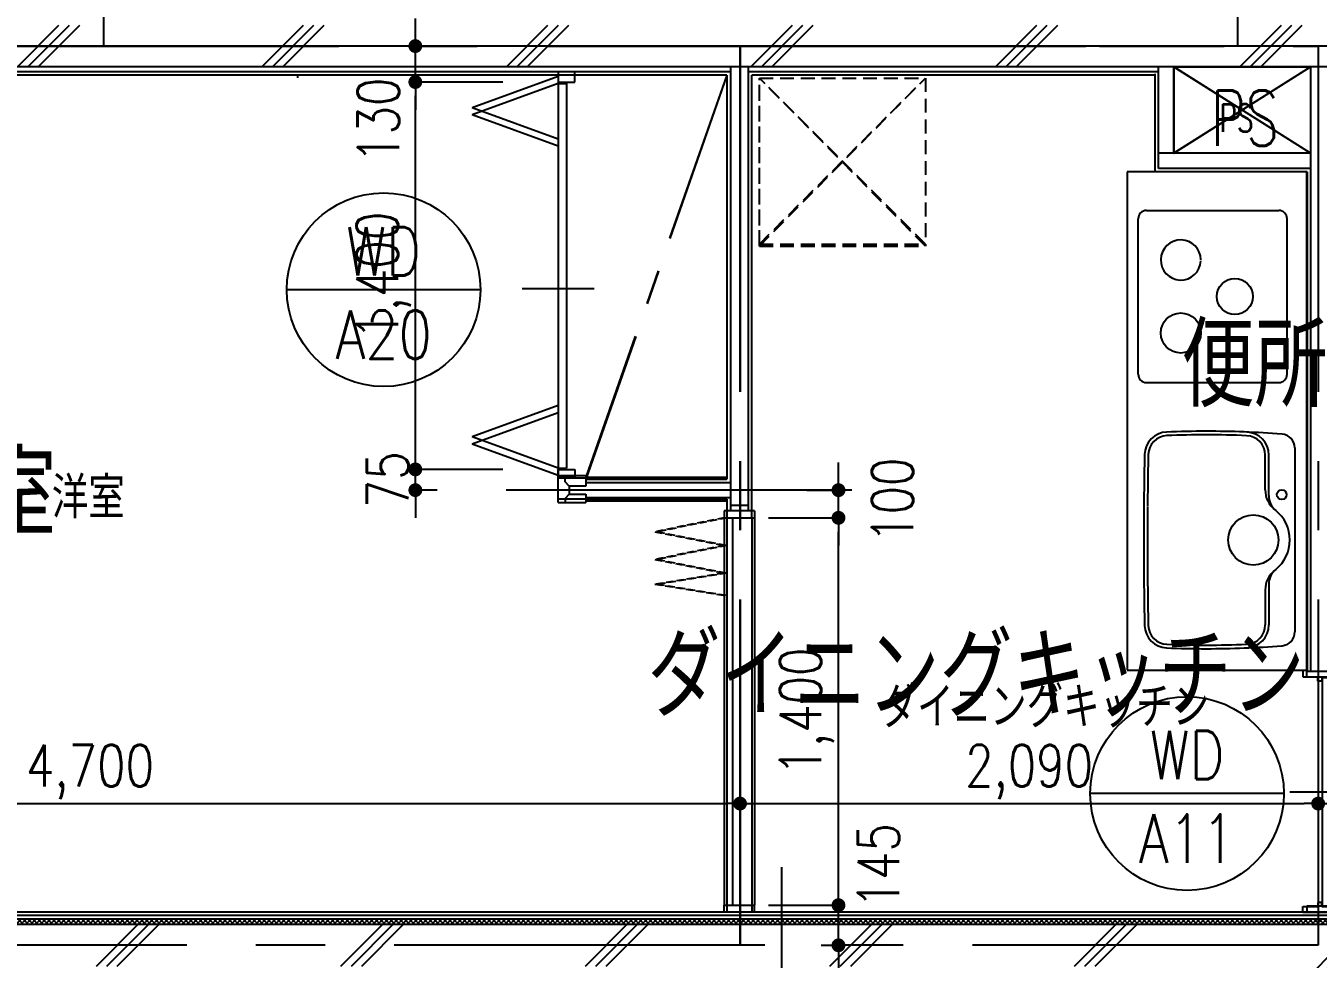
# Model space of a CAD drawing. Header units: millimetres. Extents: x 15495 to 166182, y -39946 to 18307.
# Drawn here: x 32159 to 36831, y 3131 to 6504 of the extents above; entities that cross this region are included whole.
import ezdxf
from ezdxf.enums import TextEntityAlignment as Align

# ---------------------------------------------------------------- set-up
doc = ezdxf.new("R2010")
doc.units = ezdxf.units.MM
doc.header["$LTSCALE"] = 1000
for name, pattern in [('CENTER', [2, 1.25, -0.25, 0.25, -0.25]), ('DASHED2', [0.375, 0.25, -0.125]), ('WaterSpace_CENTER', [2, 1.25, -0.25, 0.25, -0.25])]:
    doc.linetypes.add(name, pattern=pattern)
doc.layers.get('0').update_dxf_attribs({"linetype": 'CONTINUOUS'})
for name, color, linetype in [('DT_ID', 13, 'CONTINUOUS'), ('E_TEXT', 3, 'CONTINUOUS'), ('F_FITT1-100', 5, 'CONTINUOUS'), ('F_FITT1-50', 5, 'CONTINUOUS'), ('SF-A_SANI-KYOUTSU', 60, 'CONTINUOUS'), ('SF-DT_ID-100', 13, 'CONTINUOUS'), ('SF-E_DIM-50', 3, 'CONTINUOUS'), ('SF-E_GRID-100', 1, 'CENTER'), ('SF-E_GRID-50', 1, 'CENTER'), ('SF-E_TEXT-100', 3, 'CONTINUOUS'), ('SF-E_TEXT-50', 3, 'CONTINUOUS'), ('SF-F_FINI1-100', 190, 'CONTINUOUS'), ('SF-F_FINI1-50', 190, 'CONTINUOUS'), ('SF-F_FINI2-50', 1, 'CONTINUOUS'), ('SF-F_FITT1-100', 5, 'CONTINUOUS'), ('SF-F_FITT1-50', 5, 'CONTINUOUS'), ('SF-F_FITT2-100', 1, 'CONTINUOUS'), ('SF-F_FITT2-50', 1, 'CONTINUOUS'), ('SF-F_HAT1-50', 9, 'CONTINUOUS'), ('SF-H-AREA-50', 1, 'CENTER'), ('SF-H_LINE1-100', 140, 'CONTINUOUS'), ('SF-H_LINE1-50', 140, 'CONTINUOUS'), ('SF-R_EWALL-50', 7, 'CONTINUOUS'), ('SF-U_FIRE-50', 9, 'CONTINUOUS'), ('SF-U_LGS-50', 120, 'CONTINUOUS'), ('SINK-D_F_TYPE_A_SANI-100', 60, 'CONTINUOUS'), ('SINK-D_F_TYPE_A_SANI-50', 60, 'CONTINUOUS'), ('SINK-D_F_TYPE_DT_ID', 13, 'CONTINUOUS'), ('WaterSpace_SP-H-AREA-50', 1, 'WaterSpace_CENTER')]:
    doc.layers.add(name, color=color, linetype=linetype)
doc.styles.add('DIM', font='romans.shx', dxfattribs={"width": 0.8, "bigfont": 'bigfont.shx'})
doc.styles.add('ROOM', font='romans.shx', dxfattribs={"width": 0.8, "bigfont": 'bigfont.shx'})
doc.styles.add('SINK-D_F_TYPE_STANDARD', font='TXT', dxfattribs={"bigfont": 'BIGFONT'})
doc.styles.get("Standard").update_dxf_attribs({"font": 'txt.shx', "bigfont": 'bigfont.shx'})
doc.dimstyles.new('DIM50_3_3', dxfattribs={"dimscale": 50, "dimtxt": 3, "dimasz": 1, "dimexe": 0, "dimexo": 1, "dimgap": 0.5, "dimtad": 1, "dimdec": 1, "dimdsep": 46, "dimlunit": 6, "dimtxsty": 'DIM', "dimblk1": 'DOT', "dimblk2": 'DOT', "dimsah": 1, "dimcen": 1, "dimclrd": 256, "dimclre": 256, "dimclrt": 256, "dimadec": 0, "dimazin": 0, "dimtfac": 1, "dimtdec": 1, "dimtix": 1, "dimtmove": 2, "dimatfit": 3, "dimldrblk": 'DOT', "dimfxl": 1, "dimtvp": 0.833333, "dimtolj": 1, "dimarcsym": 0})
pattern_1 = [(45, (-28400.745, -37379.51), (-8.8388348, 8.8388348), []), (135, (-28400.745, -37379.51), (-8.8388348, -8.8388348), [])]
pattern_2 = [(45, (-28400.75, -37379.5), (-441.942, 441.942), []), (45, (-28363.25, -37379.5), (-441.942, 441.942), []), (45, (-28325.75, -37379.5), (-441.942, 441.942), [])]

# ---------------------------------------------------------------- blocks, each defined once
blk = doc.blocks.new('WaterSpace')
at = {"layer": 'WaterSpace_SP-H-AREA-50'}
for points in [[(-2000, 0), (-2000, -1450), (0, -1450), (0, 0), (-2000, 0)], [(-2000, 0), (-2000, -1450), (0, -1450), (0, 0), (-2000, 0)], [(0, 0), (2100, 0), (2100, -2850), (450, -2850), (450, -1950), (0, -1950), (0, 0)]]:
    blk.add_lwpolyline(points, dxfattribs=at)
blk = doc.blocks.new('ROOM')
at = {"layer": 'DT_ID', "flags": 1}
for tag, p in [('室番号', (0, 500)), ('面積', (0, -500)), ('内装制限', (0, -1000)), ('仕上レベル', (0, -1500)), ('スラブレベル', (0, -2000)), ('天井高', (0, -2500)), ('床下地', (0, -3000)), ('床仕上', (0, -3500)), ('巾木高さ', (0, -4000)), ('巾木仕上', (0, -4500)), ('壁下地', (0, -5000)), ('壁仕上', (0, -5500)), ('天井下地', (0, -6000)), ('天井仕上', (0, -6500)), ('見切縁', (0, -7000)), ('備考', (0, -7500))]:
    blk.add_attdef(tag, p, '', height=300, dxfattribs=at)
at = {"layer": 'E_TEXT', "style": 'ROOM', "width": 0.8}
blk.add_attdef('室名', (0, 0), '', height=300, dxfattribs=at)
blk = doc.blocks.new('SINK-D_F_TYPE_SINK-1800')
at = {"layer": 'SINK-D_F_TYPE_A_SANI-100', "linetype": 'Continuous'}
for p, q in [((0, 0), (0, -650)), ((1800, 0), (0, 0)), ((1800, -650), (1800, 0)), ((997.5, -44), (1662.5, -44)), ((1021.1, -586.8), (1200.3, -589.4)), ((1202, -589.5), (1330, -590)), ((1330, -590), (1458, -589.5)), ((1459.8, -589.4), (1638.9, -586.8)), ((0, -650), (1800, -650))]:
    blk.add_line(p, q, dxfattribs=at)
for centre, radius in [((450, -261), 65), ((582, -456), 72.5)]:
    blk.add_circle(centre, radius, dxfattribs=at)
for centre, radius, start, end in [((997.5, -94), 50, 90, 175.5283), ((1662.5, -94), 50, 4.4717, 90), ((4450, -364), 3513, 175.5283, 180), ((-1790, -364), 3513, 0, 4.4717), ((4450, -364), 3513, 180, 182.3366), ((-1790, -364), 3513, 357.6634, 0), ((318, -456), 72.5, 90, 87.6285), ((1022.9, -503.8), 83, 182.3366, 268.8212), ((1637.1, -503.8), 83, 271.1788, 357.6634)]:
    blk.add_arc(centre, radius, start, end, dxfattribs=at)
at = {"layer": 'SINK-D_F_TYPE_A_SANI-50', "linetype": 'Continuous'}
for p, q in [((0, 0), (0, -650)), ((1800, -650), (1800, 0)), ((997.5, -44), (1662.5, -44)), ((731, -72), (169, -72)), ((139, -580), (139, -102)), ((761, -580), (761, -102)), ((1169.3, -138), (1023, -138)), ((1490.7, -138), (1637, -138)), ((1149.3, -151), (1023, -151)), ((1510.7, -151), (1637, -151)), ((1021.1, -586.8), (1200.3, -589.4)), ((1021.4, -573.8), (1208, -576.5)), ((1202, -589.5), (1330, -590)), ((1209.7, -576.5), (1448.8, -576.5)), ((1330, -590), (1458, -589.5)), ((1450.5, -576.5), (1638.6, -573.8)), ((1459.8, -589.4), (1638.9, -586.8)), ((0, -650), (1800, -650)), ((731, -610), (169, -610))]:
    blk.add_line(p, q, dxfattribs=at)
for centre, radius in [((1166, -91), 17.5), ((1330, -194), 90.7), ((450, -261), 65), ((582, -456), 72.5)]:
    blk.add_circle(centre, radius, dxfattribs=at)
for centre, radius, start, end in [((997.5, -94), 50, 90, 175.5283), ((1662.5, -94), 50, 4.4717, 90), ((169, -102), 30, 90, 180), ((731, -102), 30, 0, 90), ((4450, -364), 3513, 175.5283, 180), ((1330, -200), 138, 39.3915, 140.6085), ((-1790, -364), 3513, 0, 4.4717), ((1023, -221), 83, 90, 177.6105), ((1149.3, -61), 90, 270, 322.4359), ((1169.3, -68), 70, 270, 320.6085), ((1490.7, -68), 70, 219.3915, 270), ((1510.7, -61), 90, 217.5642, 270), ((1637, -221), 83, 2.3894, 90), ((1023, -221), 70, 90, 177.6105), ((1637, -221), 70, 2.3894, 90), ((4450, -364), 3500, 177.6105, 180), ((-1790, -364), 3500, 0, 2.3894), ((4450, -364), 3513, 180, 182.3366), ((4450, -364), 3500, 180, 182.3366), ((-1790, -364), 3500, 357.6634, 0), ((-1790, -364), 3513, 357.6634, 0), ((318, -456), 72.5, 90, 87.6285), ((1022.9, -503.8), 83, 182.3366, 268.8212), ((1022.9, -503.8), 70, 182.3366, 268.8212), ((1637.1, -503.8), 70, 271.1788, 357.6634), ((1637.1, -503.8), 83, 271.1788, 357.6634), ((169, -580), 30, 180, 270), ((731, -580), 30, 270, 0)]:
    blk.add_arc(centre, radius, start, end, dxfattribs=at)
at = {"layer": 'SINK-D_F_TYPE_DT_ID', "style": 'SINK-D_F_TYPE_STANDARD', "flags": 1}
for tag, p in [('KTメーカー', (3041.1, -83.5)), ('KT品番', (3041.1, -599.8)), ('KT価格', (3041.1, -1099.8)), ('KT取付個所', (3041.1, -1467.6)), ('KT寸法（W）', (3050, -1894.4)), ('KT寸法（D）', (3073.8, -2264)), ('KTカウンター', (3076.9, -2661.9)), ('KT調理器具', (3076.9, -3078.4)), ('KT水栓金具', (3076.9, -3578.4)), ('KT特記事項', (3076.9, -4054.2))]:
    blk.add_attdef(tag, p, '', height=250, dxfattribs=at)
blk = doc.blocks.new('SINK-D_F_TYPE')
at = {"layer": 'SINK-D_F_TYPE_DT_ID', "linetype": 'Continuous'}
blk.add_blockref('SINK-D_F_TYPE_SINK-1800', (0, 0), dxfattribs=at)
blk = doc.blocks.new('TATEGU-KIGOU')
at = {"color": 2}
blk.add_line((350, 0), (-350, 0), dxfattribs=at)
blk.add_circle((0, 0), 350, dxfattribs=at)
at = {"color": 2, "style": 'ROOM', "width": 0.8}
for tag, p in [('建具種別', (0, 51.6)), ('建具番号', (0, -250.1))]:
    blk.add_attdef(tag, text='', height=175, dxfattribs=at).set_placement(p, align=Align.CENTER)
at = {"flags": 1}
for tag, p in [('内法寸法（W）', (-414, -713.8)), ('内法寸法（H）', (-414, -1063.8)), ('階', (-373.6, -1414.3)), ('部屋名', (-373.6, -1786.8)), ('メーカー名', (-373.6, -2148.9)), ('値段', (-373.6, -2498.9)), ('重量', (-373.6, -2848.9)), ('建具形状', (-373.6, -3199)), ('開閉方式', (-373.6, -3549)), ('取付場所', (-373.6, -3899)), ('見込', (-373.6, -4296.3)), ('扉厚', (-373.6, -4646.3)), ('仕上', (-373.6, -4996.3)), ('ガラス', (-373.6, -5346.3)), ('建具金物', (-373.6, -5696.3)), ('枠形状', (-373.6, -6046.3)), ('沓摺形状', (-373.6, -6396.3)), ('特記事項', (-373.6, -6746.3)), ('防火性能', (-373.6, -7096.3))]:
    blk.add_attdef(tag, p, '', height=175, dxfattribs=at)
blk = doc.blocks.new('WD-A20_100')
at = {"layer": 'F_FITT1-100'}
for p, q in [((0, 1442.5), (-311.27325, 1329.20575)), ((0, 1447.5), (0, 0)), ((0, 1215.9115), (-311.27325, 1329.20575)), ((0, 226.5885), (-311.27325, 113.29425)), ((0, 0), (-311.27325, 113.29425))]:
    blk.add_line(p, q, dxfattribs=at)
blk = doc.blocks.new('SF-BLOCK_100')
at = {"layer": 'SF-E_GRID-100'}
blk.add_line((33440.32, 6500), (-8467.99, 6500), dxfattribs=at)
at = {"layer": 'SF-F_FINI1-100'}
for p, q in [((6267.5, 6425), (6762, 6425)), ((6267.5, 6425), (6267.5, 6113)), ((6762, 6425), (6762, 6113)), ((4652.5, 6395), (720, 6395)), ((4652.5, 6395), (4652.5, 4942.5)), ((4742.5, 4795), (4742.5, 6395)), ((6199.5, 6395), (4742.5, 6395)), ((6199.5, 6395), (6199.5, 6045)), ((6762, 6113), (6267.5, 6113)), ((6749.5, 6045), (6199.5, 6045)), ((6749.5, 6045), (6749.5, 4243.85)), ((4042.5, 4947.5), (4142.5, 4947.5)), ((4042.5, 4862.5), (4042.5, 4947.5)), ((4142.5, 4947.5), (4142.5, 4942.5)), ((4142.5, 4942.5), (4652.5, 4942.5)), ((4652.5, 4862.5), (4042.5, 4862.5)), ((4652.5, 4862.5), (4652.5, 4795)), ((6749.48, 4219.62), (6749.48, 4239.3)), ((6859.48, 4219.62), (6749.48, 4219.62)), ((6749.48, 3370), (120, 3370)), ((6749.48, 3391.92), (6749.48, 3369.3)), ((6859.48, 3391.92), (6749.48, 3391.92))]:
    blk.add_line(p, q, dxfattribs=at)
at = {"layer": 'SF-F_FITT1-100', "linetype": 'DASHED2', "ltscale": 0.1}
for p, q in [((4652.5, 4795), (4402.5, 4745)), ((4402.5, 4745), (4652.5, 4695)), ((4652.5, 4695), (4402.5, 4645)), ((4402.5, 4645), (4652.5, 4595)), ((4652.5, 4595), (4402.5, 4555)), ((4402.5, 4555), (4652.5, 4515))]:
    blk.add_line(p, q, dxfattribs=at)
at = {"layer": 'SF-F_FITT1-100'}
for q in [(4652.5, 3370), (4742.5, 4795)]:
    blk.add_line((4652.5, 4795), q, dxfattribs=at)
at = {"layer": 'SF-F_FITT2-100'}
blk.add_line((4742.5, 4795), (4742.5, 3370), dxfattribs=at)
at = {"layer": 'SF-H_LINE1-100'}
for p, q in [((6267.5, 6113), (6762, 6425)), ((6762, 6113), (6267.5, 6425))]:
    blk.add_line(p, q, dxfattribs=at)
at = {"layer": 'SF-H_LINE1-100', "linetype": 'CENTER', "ltscale": 0.5}
blk.add_line((4652.5, 6395), (4142.5, 4942.5), dxfattribs=at)
at = {"layer": 'SF-H_LINE1-100', "linetype": 'DASHED2', "ltscale": 0.2}
for p, q in [((4770, 6384.39), (5370, 6384.39)), ((4770, 5784.39), (4770, 6384.39)), ((4770, 5784.39), (5370, 6384.39)), ((5370, 5784.39), (4770, 6384.39)), ((5370, 6384.39), (5370, 5784.39)), ((4770, 5784.39), (5370, 5784.39))]:
    blk.add_line(p, q, dxfattribs=at)
at = {"layer": 'SF-A_SANI-KYOUTSU'}
for name, p, rotation in [('WaterSpace', (4500, 6500), 179.999999999987), ('SINK-D_F_TYPE', (6749.5, 6045), 270)]:
    blk.add_blockref(name, p, dxfattribs=dict(at, rotation=rotation))
at = {"layer": 'SF-DT_ID-100'}
for p, values in [((3411.48, 5619.48), {'建具種別': 'WD', '建具番号': 'A20'}), ((6316.12, 3798.6), {'建具種別': 'WD', '建具番号': 'A11'})]:
    blk.add_blockref('TATEGU-KIGOU', p, dxfattribs=at).add_auto_attribs(values)
at = {"layer": 'SF-E_TEXT-100'}
ref = blk.add_blockref('ROOM', (6296.06, 5195.74), dxfattribs=at)
ref.add_attrib('室名', '便所・洗面・脱衣室', (6296.06, 5195.74), dxfattribs={"height": 300, "style": 'ROOM', "width": 0.8})
ref = blk.add_blockref('ROOM', (1699.6, 4731.26), dxfattribs=at)
ref.add_attrib('室名', '洋室', (1699.6, 4731.26), dxfattribs={"height": 300, "style": 'ROOM', "width": 0.8})
ref = blk.add_blockref('ROOM', (4365.37, 4075.13), dxfattribs=at)
ref.add_attrib('室名', 'ダイニングキッチン', (4365.37, 4075.13), dxfattribs={"height": 300, "style": 'ROOM', "width": 0.8})
at = {"layer": 'SF-F_FITT1-100'}
blk.add_blockref('WD-A20_100', (4042.5, 4947.5), dxfattribs=at)
at = {"layer": 'SF-E_TEXT-100', "width": 0.7}
blk.add_text('PS', height=200, dxfattribs=at).set_placement((6525, 6240), align=Align.MIDDLE)
blk = doc.blocks.new('DOT')
at = {"color": 0, "linetype": 'ByBlock'}
blk.add_line((-0.5, 0), (-1, 0), dxfattribs=at)
at = {"color": 0, "linetype": 'ByBlock', "const_width": 0.5}
blk.add_lwpolyline([(-0.25, 0, 1), (0.25, 0, 1)], format="xyb", close=True, dxfattribs=at)
blk = doc.blocks.new('*D466')
at = {"layer": 'SF-E_DIM-50', "lineweight": -2}
for p, q in [((34740.7, 3743.3), (34740.7, 3693.3)), ((30040.7, 3643.3), (30040.7, 3693.3)), ((30090.7, 3693.3), (34690.7, 3693.3))]:
    blk.add_line(p, q, dxfattribs=at)
at = {"layer": 'SF-E_DIM-50', "lineweight": -2, "xscale": 50, "yscale": 50, "zscale": 50, "rotation": 180}
blk.add_blockref('DOT', (30040.7, 3693.3), dxfattribs=at)
at = {"layer": 'SF-E_DIM-50', "lineweight": -2, "xscale": 50, "yscale": 50, "zscale": 50}
blk.add_blockref('DOT', (34740.7, 3693.3), dxfattribs=at)
at = {"layer": 'SF-E_DIM-50', "insert": (32390.7, 3807.6), "char_height": 150, "attachment_point": 5, "style": 'DIM'}
blk.add_mtext('\\A1;4,700', dxfattribs=at)
blk = doc.blocks.new('_DOT')
at = {"color": 0, "linetype": 'ByBlock'}
blk.add_line((-0.5, 0), (-1, 0), dxfattribs=at)
at = {"color": 0, "linetype": 'ByBlock', "const_width": 0.5}
blk.add_lwpolyline([(-0.25, 0, 1), (0.25, 0, 1)], format="xyb", close=True, dxfattribs=at)
blk = doc.blocks.new('WD-A11_50')
at = {"layer": 'F_FITT1-50'}
for p, q in [((70.3, -40), (-39.7, -40)), ((-39.7, -60), (-39.7, -40)), ((70.3, -40), (70.3, -60)), ((-30.5, -61.8), (-854.5, -61.8)), ((1.8, -60), (-39.7, -60)), ((0, -61.8), (-30.5, -61.8)), ((-30.5, -61.8), (-30.5, -888.1)), ((0, -886.7), (0, -60.4)), ((1.8, -60), (1.8, -75)), ((1.8, -75), (15.7, -75)), ((15.7, -75), (15.7, -60)), ((70.3, -60), (15.7, -60)), ((117.2, -475), (-122.8, -475)), ((1.8, -875), (15.7, -875)), ((1.8, -890), (1.8, -875)), ((15.7, -875), (15.7, -890)), ((-39.7, -890), (-39.7, -910)), ((1.8, -890), (-39.7, -890)), ((0, -888.1), (-30.5, -888.1)), ((70.3, -890), (15.7, -890)), ((70.3, -910), (70.3, -890))]:
    blk.add_line(p, q, dxfattribs=at)
blk.add_arc((-28.5, -62.2), 826, 179.9767, 269.8636, dxfattribs=at)
blk = doc.blocks.new('*D394')
at = {"layer": 'SF-E_DIM-50', "lineweight": -2}
for p, q in [((34843.2, 4726), (35096.5, 4726)), ((35096.5, 3376), (35096.5, 4676)), ((34843.2, 3326), (35096.5, 3326))]:
    blk.add_line(p, q, dxfattribs=at)
at = {"layer": 'SF-E_DIM-50', "lineweight": -2, "xscale": 50, "yscale": 50, "zscale": 50}
for p, rotation in [((35096.5, 4726), 90), ((35096.5, 3326), 270)]:
    blk.add_blockref('DOT', p, dxfattribs=dict(at, rotation=rotation))
at = {"layer": 'SF-E_DIM-50', "insert": (34982.2, 4026), "char_height": 150, "attachment_point": 5, "rotation": 90, "style": 'DIM'}
blk.add_mtext('\\A1;1,400', dxfattribs=at)
blk = doc.blocks.new('*D435')
at = {"layer": 'SF-E_DIM-50', "lineweight": -2}
for p, q in [((34740.7, 3743.3), (34740.7, 3693.3)), ((36830.7, 3741.7), (36830.7, 3693.3)), ((34790.7, 3693.3), (36780.7, 3693.3))]:
    blk.add_line(p, q, dxfattribs=at)
at = {"layer": 'SF-E_DIM-50', "lineweight": -2, "xscale": 50, "yscale": 50, "zscale": 50, "rotation": 180}
blk.add_blockref('DOT', (34740.7, 3693.3), dxfattribs=at)
at = {"layer": 'SF-E_DIM-50', "lineweight": -2, "xscale": 50, "yscale": 50, "zscale": 50}
blk.add_blockref('DOT', (36830.7, 3693.3), dxfattribs=at)
at = {"layer": 'SF-E_DIM-50', "insert": (35785.7, 3807.6), "char_height": 150, "attachment_point": 5, "style": 'DIM'}
blk.add_mtext('\\A1;2,090', dxfattribs=at)
blk = doc.blocks.new('*D395')
at = {"layer": 'SF-E_DIM-50', "lineweight": -2}
for p, q in [((35096.5, 3376), (35096.5, 3426)), ((34843.2, 3326), (35096.5, 3326)), ((35096.5, 3181), (35096.5, 3326)), ((35033.9, 3181), (35096.5, 3181)), ((35096.5, 3131), (35096.5, 3081))]:
    blk.add_line(p, q, dxfattribs=at)
at = {"layer": 'SF-E_DIM-50', "lineweight": -2, "xscale": 50, "yscale": 50, "zscale": 50}
for p, rotation in [((35096.5, 3326), 270), ((35096.5, 3181), 90)]:
    blk.add_blockref('DOT', p, dxfattribs=dict(at, rotation=rotation))
at = {"layer": 'SF-E_DIM-50', "insert": (35241.5, 3468.5), "char_height": 150, "attachment_point": 5, "rotation": 90, "style": 'DIM'}
blk.add_mtext('\\A1;145', dxfattribs=at)
blk = doc.blocks.new('*D405')
at = {"layer": 'SF-E_DIM-50', "lineweight": -2}
for p, q in [((38580.7, 4161), (38580.7, 3693.3)), ((36830.7, 3741.7), (36830.7, 3693.3)), ((36880.7, 3693.3), (38530.7, 3693.3))]:
    blk.add_line(p, q, dxfattribs=at)
at = {"layer": 'SF-E_DIM-50', "lineweight": -2, "xscale": 50, "yscale": 50, "zscale": 50, "rotation": 180}
blk.add_blockref('DOT', (36830.7, 3693.3), dxfattribs=at)
at = {"layer": 'SF-E_DIM-50', "lineweight": -2, "xscale": 50, "yscale": 50, "zscale": 50}
blk.add_blockref('DOT', (38580.7, 3693.3), dxfattribs=at)
at = {"layer": 'SF-E_DIM-50', "insert": (37705.7, 3807.6), "char_height": 150, "attachment_point": 5, "style": 'DIM'}
blk.add_mtext('\\A1;1,750', dxfattribs=at)
blk = doc.blocks.new('*D414')
at = {"layer": 'SF-E_DIM-50', "lineweight": -2}
for p, q in [((32257.4, 9281), (31551, 9281)), ((31551, 6481), (31551, 9231)), ((31538.9, 6431), (31551, 6431))]:
    blk.add_line(p, q, dxfattribs=at)
at = {"layer": 'SF-E_DIM-50', "lineweight": -2, "xscale": 50, "yscale": 50, "zscale": 50}
for p, rotation in [((31551, 9281), 90), ((31551, 6431), 270)]:
    blk.add_blockref('DOT', p, dxfattribs=dict(at, rotation=rotation))
at = {"layer": 'SF-E_DIM-50', "insert": (31436.8, 7856), "char_height": 150, "attachment_point": 5, "rotation": 90, "style": 'DIM'}
blk.add_mtext('\\A1;2,850', dxfattribs=at)
blk = doc.blocks.new('WD-A20_50')
at = {"layer": 'F_FITT1-50'}
for p, q in [((0, 1467.5), (0, 1430)), ((60, 1467.5), (0, 1467.5)), ((60, 1430), (60, 1467.5)), ((0, 1425), (-311.27325, 1311.70575)), ((0, 1430), (60, 1430)), ((0, 1425), (0, 35)), ((0, 1425), (30, 1425)), ((30, 1425), (30, 35)), ((0, 1198.4115), (-311.27325, 1311.70575)), ((-130, 683.75), (130, 683.75)), ((0, 261.5885), (-311.27325, 148.29425)), ((0, 35), (-311.27325, 148.29425)), ((0, 35), (30, 35)), ((0, 35), (30, 35)), ((0, 30), (60, 30)), ((0, 30), (60, 30)), ((0, 0), (0, 30)), ((0, 0), (0, 30)), ((60, 30), (60, 0)), ((60, 30), (60, 0))]:
    blk.add_line(p, q, dxfattribs=at)
blk = doc.blocks.new('*D433')
at = {"layer": 'SF-E_DIM-50', "lineweight": -2}
for p, q in [((33883.5, 6301), (33566.8, 6301)), ((33566.8, 4951), (33566.8, 6251)), ((33883.5, 4901), (33566.8, 4901))]:
    blk.add_line(p, q, dxfattribs=at)
at = {"layer": 'SF-E_DIM-50', "lineweight": -2, "xscale": 50, "yscale": 50, "zscale": 50}
for p, rotation in [((33566.8, 6301), 90), ((33566.8, 4901), 270)]:
    blk.add_blockref('DOT', p, dxfattribs=dict(at, rotation=rotation))
at = {"layer": 'SF-E_DIM-50', "insert": (33452.5, 5601), "char_height": 150, "attachment_point": 5, "rotation": 90, "style": 'DIM'}
blk.add_mtext('\\A1;1,400', dxfattribs=at)
blk = doc.blocks.new('*D432')
at = {"layer": 'SF-E_DIM-50', "lineweight": -2}
for p, q in [((33566.8, 4951), (33566.8, 5001)), ((33883.5, 4901), (33566.8, 4901)), ((33566.8, 4826), (33566.8, 4901)), ((33541.9, 4826), (33566.8, 4826)), ((33566.8, 4776), (33566.8, 4726))]:
    blk.add_line(p, q, dxfattribs=at)
at = {"layer": 'SF-E_DIM-50', "lineweight": -2, "xscale": 50, "yscale": 50, "zscale": 50}
for p, rotation in [((33566.8, 4901), 270), ((33566.8, 4826), 90)]:
    blk.add_blockref('DOT', p, dxfattribs=dict(at, rotation=rotation))
at = {"layer": 'SF-E_DIM-50', "insert": (33466.8, 4863.5), "char_height": 150, "attachment_point": 5, "rotation": 90, "style": 'DIM'}
blk.add_mtext('\\A1;75', dxfattribs=at)
blk = doc.blocks.new('*D396')
at = {"layer": 'SF-E_DIM-50', "lineweight": -2}
for p, q in [((35096.5, 4876), (35096.5, 4926)), ((34982.4, 4826), (35096.5, 4826)), ((35096.5, 4726), (35096.5, 4826)), ((34843.2, 4726), (35096.5, 4726)), ((35096.5, 4676), (35096.5, 4626))]:
    blk.add_line(p, q, dxfattribs=at)
at = {"layer": 'SF-E_DIM-50', "lineweight": -2, "xscale": 50, "yscale": 50, "zscale": 50}
for p, rotation in [((35096.5, 4826), 270), ((35096.5, 4726), 90)]:
    blk.add_blockref('DOT', p, dxfattribs=dict(at, rotation=rotation))
at = {"layer": 'SF-E_DIM-50', "insert": (35291.8, 4789.5), "char_height": 150, "attachment_point": 5, "rotation": 90, "style": 'DIM'}
blk.add_mtext('\\A1;100', dxfattribs=at)
blk = doc.blocks.new('*D418')
at = {"layer": 'SF-E_DIM-50', "lineweight": -2}
for p, q in [((33566.8, 6481), (33566.8, 6531)), ((33898, 6431), (33566.8, 6431)), ((33566.8, 6301), (33566.8, 6431)), ((33883.5, 6301), (33566.8, 6301)), ((33566.8, 6251), (33566.8, 6201))]:
    blk.add_line(p, q, dxfattribs=at)
at = {"layer": 'SF-E_DIM-50', "lineweight": -2, "xscale": 50, "yscale": 50, "zscale": 50}
for p, rotation in [((33566.8, 6431), 270), ((33566.8, 6301), 90)]:
    blk.add_blockref('DOT', p, dxfattribs=dict(at, rotation=rotation))
at = {"layer": 'SF-E_DIM-50', "insert": (33432.9, 6163.1), "char_height": 150, "attachment_point": 5, "rotation": 90, "style": 'DIM'}
blk.add_mtext('\\A1;130', dxfattribs=at)
blk = doc.blocks.new('SF-BLOCK_50')
at = {"layer": 'SF-F_HAT1-50'}
h = blk.add_hatch(dxfattribs=at)
h.set_pattern_fill('RC2', color=256, scale=50, style=0)
h.set_pattern_definition(pattern_2)
h.paths.add_polyline_path([(675, 6575), (675, 6425), (10025, 6425), (10025, 6575)])
h.paths.add_polyline_path([(10025, 6425), (10025, 6125), (10175, 6125), (10625, 6125), (10775, 6125), (10775, 6875), (10625, 6875), (10175, 6875), (10025, 6875), (10025, 6575)])
h.paths.add_polyline_path([(10025, 4265), (10175, 4265), (10175, 5225), (10625, 5225), (10625, 4775), (10775, 4775), (10775, 5435), (10625, 5435), (10625, 5375), (10175, 5375), (10175, 6125), (10025, 6125)])
h.paths.add_polyline_path([(10625, 6935), (10625, 6875), (10775, 6875), (10775, 6935)], flags=17)
h.paths.add_polyline_path([(10775, 6065), (10775, 6125), (10625, 6125), (10625, 6065)])
h.paths.add_polyline_path([(10025, 6875), (10175, 6875), (10175, 7625), (10625, 7625), (10625, 7565), (10775, 7565), (10775, 7625), (10885, 7625), (10885, 7775), (10775, 7775), (10775, 7960), (10750.04, 7960), (10750.04, 7945), (10625, 7944.99), (10625, 7775), (10025, 7775)])
h = blk.add_hatch(dxfattribs=at)
h.set_pattern_fill('RC2', color=256, scale=50, style=0)
h.set_pattern_definition(pattern_2)
h.paths.add_polyline_path([(7442.04, 3175), (10775, 3175), (10775, 3325), (10175, 3325), (10175, 3355), (10025, 3355), (10025, 3325), (75, 3325), (75, 3960), (-50, 3960), (-50, 3975), (-75, 3975), (-75, 2545), (229.96, 2545.02), (229.96, 2560), (360, 2560.01), (360, 2645.01), (75, 2645.01), (75, 3175), (4775, 3175), (4775, 2525), (4825, 2525), (4825, 2075), (4925, 2075), (4925, 2475), (5070.17, 2475), (5070.17, 2575), (4925, 2575), (4925, 3175), (6260.33, 3175), (6260.33, 2575), (6120.17, 2575), (6120.17, 2475), (6426.48, 2475, -0.2049309)])
at = {"layer": 'SF-U_FIRE-50'}
h = blk.add_hatch(dxfattribs=at)
h.set_pattern_fill('ANSI37', color=256, scale=100, style=0)
h.set_pattern_definition(pattern_1)
h.paths.add_polyline_path([(95, 3970), (35, 3970), (35, 3985), (35, 4010), (0, 4010), (0, 3960), (75, 3960), (75, 3325), (405, 3325), (405, 3345), (95, 3345)])
h.paths.add_polyline_path([(405, 3345), (405, 3325), (2690, 3325), (2690, 3345)])
h.paths.add_polyline_path([(2990, 3325), (2990, 3345), (2690, 3345), (2690, 3325)])
h = blk.add_hatch(dxfattribs=at)
h.set_pattern_fill('ANSI37', color=256, scale=100, style=0)
h.set_pattern_definition(pattern_1)
h.paths.add_polyline_path([(7190, 3345), (2990, 3345), (2990, 3325), (7190, 3325)])
at = {"layer": 'SF-E_GRID-50'}
for p, q in [((30651.03, 6500), (-4082.3, 6500)), ((5104.54, 4895), (3526.09, 4895)), ((4850, 3532.12), (4850, -350.94))]:
    blk.add_line(p, q, dxfattribs=at)
at = {"layer": 'SF-F_FINI1-50'}
for p, q in [((4042.5, 6395), (720, 6395)), ((3100, 6395), (3100, 6385)), ((4652.5, 6395), (4102.5, 6395)), ((4652.5, 6395), (4652.5, 4935)), ((4742.5, 4820), (4742.5, 6395)), ((6199.75, 6395), (4742.5, 6395)), ((6199.75, 6400), (6199.75, 6045)), ((6749.75, 6045), (6199.75, 6045)), ((6749.75, 6045), (6749.75, 4240)), ((4142.5, 4935), (4652.5, 4935)), ((4652.5, 4855), (4142.5, 4855)), ((4652.5, 4855), (4652.5, 4820)), ((7819.94, 4240), (6749.75, 4240)), ((10025, 3370), (120, 3370))]:
    blk.add_line(p, q, dxfattribs=at)
at = {"layer": 'SF-F_FINI2-50'}
for p, q in [((4665, 6407.5), (707.5, 6407.5)), ((6212.25, 6407.5), (4730, 6407.5)), ((10005, 3357.5), (107.5, 3357.5))]:
    blk.add_line(p, q, dxfattribs=at)
at = {"layer": 'SF-F_FITT1-50'}
for p, q in [((4102.5, 4940), (4042.5, 4940)), ((4102.5, 4940), (4042.5, 4940)), ((4042.5, 4850), (4042.5, 4940)), ((4042.5, 4940), (4142.5, 4940)), ((4067.5, 4925.35), (4067.5, 4940)), ((4082.5, 4910), (4067.5, 4925.35)), ((4082.5, 4910), (4082.5, 4880)), ((4142.5, 4910), (4082.5, 4910)), ((4142.5, 4940), (4142.5, 4910)), ((4082.5, 4880), (4067.5, 4864.65)), ((4067.5, 4864.65), (4067.5, 4850)), ((4082.5, 4880), (4142.5, 4880)), ((4142.5, 4880), (4142.5, 4850)), ((4042.5, 4850), (4142.5, 4850)), ((4752.5, 4820), (4642.5, 4820)), ((4642.5, 4820), (4642.5, 4795)), ((4752.5, 4820), (4752.5, 4795)), ((4642.5, 4795), (4642.5, 3395)), ((4642.5, 4795), (4752.5, 4795)), ((4672.5, 4795), (4672.5, 3395)), ((4642.5, 3395), (4752.5, 3395)), ((4642.5, 3370), (4642.5, 3395)), ((4752.5, 3370), (4642.5, 3370)), ((4752.5, 3370), (4752.5, 3395))]:
    blk.add_line(p, q, dxfattribs=at)
at = {"layer": 'SF-F_FITT1-50', "linetype": 'DASHED2', "ltscale": 0.1}
for p, q in [((4642.5, 4795), (4392.5, 4745)), ((4392.5, 4745), (4642.5, 4695)), ((4642.5, 4695), (4392.5, 4645)), ((4392.5, 4645), (4642.5, 4595)), ((4642.5, 4595), (4392.5, 4555)), ((4392.5, 4555), (4642.5, 4515))]:
    blk.add_line(p, q, dxfattribs=at)
at = {"layer": 'SF-F_FITT2-50'}
blk.add_line((4752.5, 4795), (4752.5, 3395), dxfattribs=at)
at = {"layer": 'SF-H-AREA-50'}
blk.add_lwpolyline([(4700, 6500), (4700, 3250), (0, 3250), (0, 6500), (4700, 6500)], dxfattribs=at)
blk.add_lwpolyline([(4700, 6500), (6789.95, 6500), (6789.95, 3250), (4700, 3250)], close=True, dxfattribs=at)
at = {"layer": 'SF-H_LINE1-50'}
for p, q in [((6762.25, 6113), (6267.75, 6425)), ((6267.75, 6113), (6762.25, 6425))]:
    blk.add_line(p, q, dxfattribs=at)
at = {"layer": 'SF-H_LINE1-50', "linetype": 'CENTER', "ltscale": 0.5}
blk.add_line((4652.5, 6395), (4142.5, 4935), dxfattribs=at)
at = {"layer": 'SF-H_LINE1-50', "linetype": 'DASHED2', "ltscale": 0.2}
for p, q in [((4770, 6384.39), (5370, 6384.39)), ((5370, 5776.89), (4770, 6384.39)), ((4770, 5776.89), (5370, 6384.39)), ((4770, 5776.89), (4770, 6384.39)), ((5370, 6384.39), (5370, 5776.89)), ((4770, 5776.89), (5370, 5776.89))]:
    blk.add_line(p, q, dxfattribs=at)
at = {"layer": 'SF-R_EWALL-50'}
for p, q in [((10025, 6425), (675, 6425)), ((10025, 3325), (75, 3325))]:
    blk.add_line(p, q, dxfattribs=at)
at = {"layer": 'SF-U_FIRE-50'}
blk.add_line((10005, 3345), (95, 3345), dxfattribs=at)
at = {"layer": 'SF-U_LGS-50'}
for p, q in [((4665, 6425), (4665, 4820)), ((4730, 4820), (4730, 6425)), ((6212.25, 6057.5), (6212.25, 6425)), ((6267.75, 6425), (6267.75, 6113)), ((6762.25, 6425), (6762.25, 4240)), ((6762.25, 6113), (6212.25, 6113)), ((6762.25, 6057.5), (6212.25, 6057.5)), ((4142.5, 4922.5), (4665, 4922.5)), ((4665, 4867.5), (4142.5, 4867.5)), ((4730, 4840), (4665, 4840))]:
    blk.add_line(p, q, dxfattribs=at)
at = {"layer": 'SF-A_SANI-KYOUTSU'}
for name, p, rotation in [('WaterSpace', (4500, 6500), 179.999999999987), ('SINK-D_F_TYPE', (6749.5, 6045), 270)]:
    blk.add_blockref(name, p, dxfattribs=dict(at, rotation=rotation))
at = {"layer": 'SF-E_TEXT-50'}
ref = blk.add_blockref('ROOM', (2211.86, 4793.11), dxfattribs=dict(at, xscale=0.5, yscale=0.5, zscale=0.5))
ref.add_attrib('室名', '洋室', (2211.86, 4793.11), dxfattribs={"height": 150, "style": 'ROOM', "width": 0.8})
ref = blk.add_blockref('ROOM', (5208.06, 4035.98), dxfattribs=dict(at, xscale=0.5, yscale=0.5, zscale=0.5))
ref.add_attrib('室名', 'ダイニングキッチン', (5208.06, 4035.98), dxfattribs={"height": 150, "style": 'ROOM', "width": 0.8})
at = {"layer": 'SF-F_FITT1-50'}
blk.add_blockref('WD-A20_50', (4042.5, 4940), dxfattribs=at)
at = {"layer": 'SF-F_FITT1-50', "rotation": 180}
blk.add_blockref('WD-A11_50', (6805.06, 3330), dxfattribs=at)
at = {"layer": 'SF-E_TEXT-50', "width": 0.7}
blk.add_text('PS', height=100, dxfattribs=at).set_placement((6494.39, 6240.32), align=Align.MIDDLE)
at = {"layer": 'SF-E_DIM-50'}
for base, p1, p2, angle, picture, middle in [((1510.34, 9350), (1448.18, 6500), (2266.71, 9350), 270, '*D414', (1396.05, 7925)), ((3526.09, 6370), (3892.82, 4970), (3892.82, 6370), 90, '*D433', (3411.81, 5670)), ((3526.09, 4970), (3551.22, 4895), (3892.82, 4970), 90, '*D432', (3426.09, 4932.5)), ((5055.83, 4795), (4752.5, 3395), (4752.5, 4795), 90, '*D394', (4941.54, 4095))]:
    dim = blk.add_linear_dim(base=base, p1=p1, p2=p2, angle=angle, dimstyle='DIM50_3_3', dxfattribs=at)
    dim.commit()
    dim.dimension.update_dxf_attribs({"geometry": picture, "text_midpoint": middle, "insert": (-30040.71, 69)})
for base, p1, p2, picture, middle in [((3526.09, 6500), (3892.82, 6370), (3907.33, 6500), '*D418', (3392.23, 6232.1)), ((5055.83, 4895), (4752.5, 4795), (4891.69, 4895), '*D396', (5251.14, 4858.5)), ((5055.83, 3395), (4943.24, 3250), (4752.5, 3395), '*D395', (5200.83, 3537.54))]:
    dim = blk.add_linear_dim(base=base, p1=p1, p2=p2, angle=90, dimstyle='DIM50_3_3', dxfattribs=at)
    dim.commit()
    dim.dimension.update_dxf_attribs({"geometry": picture, "text_midpoint": middle, "dimtype": 128, "insert": (-30040.71, 69)})
for base, p1, p2, picture, middle in [((8539.96, 3762.27), (6789.96, 3860.65), (8539.96, 4280), '*D405', (7664.96, 3876.55)), ((4700, 3762.27), (0, 3762.27), (4700, 3762.27), '*D466', (2350, 3876.55)), ((6789.96, 3762.27), (4700, 3762.27), (6789.96, 3860.65), '*D435', (5744.98, 3876.55))]:
    dim = blk.add_linear_dim(base=base, p1=p1, p2=p2, dimstyle='DIM50_3_3', dxfattribs=at)
    dim.commit()
    dim.dimension.update_dxf_attribs({"geometry": picture, "text_midpoint": middle, "insert": (-30040.71, 69)})

msp = doc.modelspace()

# ---------------------------------------------------------------- block references
for name in ['SF-BLOCK_100', 'SF-BLOCK_50']:
    msp.add_blockref(name, (30040.7, -69))

doc.saveas('drawing.dxf')
